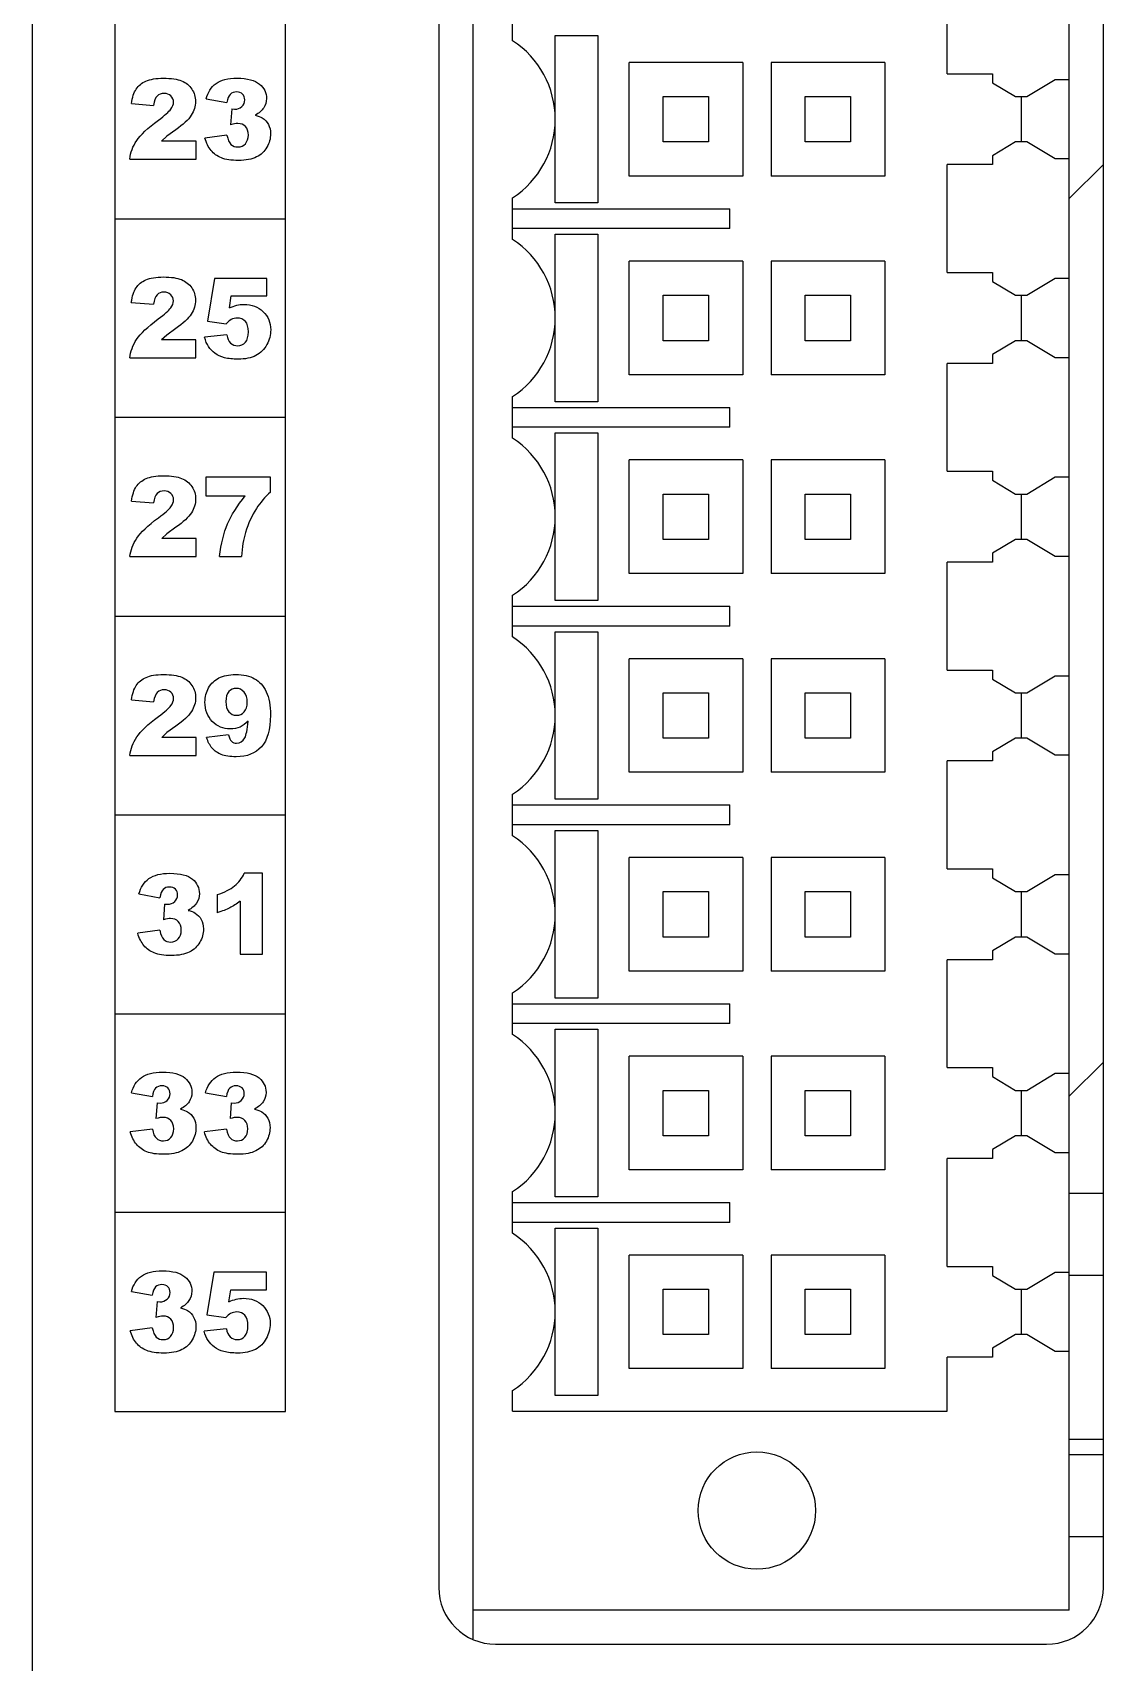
# Model space of a CAD drawing. Header units: inches. Extents: x 0 to 32, y 0 to 130.
# Drawn here: x -0.25 to 18.6, y 14.83 to 43.53 of the extents above; entities that cross this region are included whole.
import ezdxf

# ---------------------------------------------------------------- set-up
doc = ezdxf.new("R2010")
doc.units = ezdxf.units.IN
doc.header["$LTSCALE"] = 1.21
doc.header["$MEASUREMENT"] = 0
doc.layers.get('0').update_dxf_attribs({"linetype": 'CONTINUOUS'})
doc.layers.add('02___PRT_ALL_AXES', color=7, linetype='CONTINUOUS')
doc.layers.add('03___PRT_ALL_CURVES', color=7, linetype='CONTINUOUS')

msp = doc.modelspace()

# ---------------------------------------------------------------- linework, layer by layer
at = {"color": 7, "linetype": 'Continuous'}
for p, q in [((-0.25, 6), (-0.25, 124)), ((7.5, 86.255), (7.5, 15.245)), ((18, 15.752), (18, 85.752)), ((15.85, 42.802), (15.85, 44.702)), ((8.2, 43.385), (8.2, 44.119)), ((8.95, 43.477), (9.702, 43.477)), ((8.95, 42.006), (8.95, 43.477)), ((9.702, 43.477), (9.702, 40.527)), ((12.25, 43.002), (10.25, 43.002)), ((10.25, 41.002), (10.25, 43.002)), ((12.25, 43.002), (12.25, 41.002)), ((14.75, 43.002), (12.75, 43.002)), ((12.75, 43.002), (12.75, 41.002)), ((14.75, 43.002), (14.75, 41.002)), ((15.85, 42.802), (16.65, 42.802)), ((16.65, 42.802), (16.65, 42.644)), ((16.65, 42.644), (17.053, 42.402)), ((17.25, 42.402), (17.75, 42.703)), ((17.75, 42.703), (18, 42.703)), ((10.85, 42.402), (11.65, 42.402)), ((10.85, 41.602), (10.85, 42.402)), ((11.65, 42.402), (11.65, 41.602)), ((13.35, 42.402), (14.15, 42.402)), ((13.35, 41.602), (13.35, 42.402)), ((14.15, 42.402), (14.15, 41.602)), ((17.053, 42.402), (17.25, 42.402)), ((17.15, 42.402), (17.15, 41.602)), ((8.95, 40.527), (8.95, 41.998)), ((11.65, 41.602), (10.85, 41.602)), ((14.15, 41.602), (13.35, 41.602)), ((17.053, 41.602), (16.65, 41.36)), ((16.65, 41.36), (16.65, 41.202)), ((17.25, 41.602), (17.053, 41.602)), ((17.75, 41.302), (17.25, 41.602)), ((16.65, 41.202), (15.85, 41.202)), ((15.85, 39.302), (15.85, 41.202)), ((18, 41.302), (17.75, 41.302)), ((12.25, 41.002), (10.25, 41.002)), ((14.75, 41.002), (12.75, 41.002)), ((8.2, 39.885), (8.2, 40.619)), ((9.702, 40.527), (8.95, 40.527)), ((8.2, 40.427), (12.025, 40.427)), ((12.025, 40.077), (12.025, 40.427)), ((12.025, 40.077), (8.2, 40.077)), ((8.95, 39.977), (9.702, 39.977)), ((8.95, 38.506), (8.95, 39.977)), ((9.702, 39.977), (9.702, 37.027)), ((12.25, 39.502), (10.25, 39.502)), ((10.25, 37.502), (10.25, 39.502)), ((12.25, 39.502), (12.25, 37.502)), ((14.75, 39.502), (12.75, 39.502)), ((12.75, 39.502), (12.75, 37.502)), ((14.75, 39.502), (14.75, 37.502)), ((15.85, 39.302), (16.65, 39.302)), ((16.65, 39.302), (16.65, 39.144)), ((16.65, 39.144), (17.053, 38.902)), ((17.25, 38.902), (17.75, 39.203)), ((17.75, 39.203), (18, 39.203)), ((10.85, 38.902), (11.65, 38.902)), ((10.85, 38.102), (10.85, 38.902)), ((11.65, 38.902), (11.65, 38.102)), ((13.35, 38.902), (14.15, 38.902)), ((13.35, 38.102), (13.35, 38.902)), ((14.15, 38.902), (14.15, 38.102)), ((17.053, 38.902), (17.25, 38.902)), ((17.15, 38.902), (17.15, 38.102)), ((8.95, 37.027), (8.95, 38.498)), ((11.65, 38.102), (10.85, 38.102)), ((14.15, 38.102), (13.35, 38.102)), ((17.053, 38.102), (16.65, 37.86)), ((17.25, 38.102), (17.053, 38.102)), ((17.75, 37.802), (17.25, 38.102)), ((16.65, 37.702), (15.85, 37.702)), ((15.85, 35.802), (15.85, 37.702)), ((16.65, 37.86), (16.65, 37.702)), ((18, 37.802), (17.75, 37.802)), ((12.25, 37.502), (10.25, 37.502)), ((14.75, 37.502), (12.75, 37.502)), ((8.2, 36.385), (8.2, 37.119)), ((9.702, 37.027), (8.95, 37.027)), ((8.2, 36.927), (12.025, 36.927)), ((12.025, 36.577), (12.025, 36.927)), ((12.025, 36.577), (8.2, 36.577)), ((8.95, 36.477), (9.702, 36.477)), ((8.95, 35.006), (8.95, 36.477)), ((9.702, 36.477), (9.702, 33.527)), ((12.25, 36.002), (10.25, 36.002)), ((10.25, 34.002), (10.25, 36.002)), ((12.25, 36.002), (12.25, 34.002)), ((14.75, 36.002), (12.75, 36.002)), ((12.75, 36.002), (12.75, 34.002)), ((14.75, 36.002), (14.75, 34.002)), ((15.85, 35.802), (16.65, 35.802)), ((16.65, 35.802), (16.65, 35.644)), ((16.65, 35.644), (17.053, 35.402)), ((17.25, 35.402), (17.75, 35.703)), ((17.75, 35.703), (18, 35.703)), ((10.85, 35.402), (11.65, 35.402)), ((10.85, 34.602), (10.85, 35.402)), ((11.65, 35.402), (11.65, 34.602)), ((13.35, 35.402), (14.15, 35.402)), ((13.35, 34.602), (13.35, 35.402)), ((14.15, 35.402), (14.15, 34.602)), ((17.053, 35.402), (17.25, 35.402)), ((17.15, 35.402), (17.15, 34.602)), ((8.95, 33.527), (8.95, 34.998)), ((11.65, 34.602), (10.85, 34.602)), ((14.15, 34.602), (13.35, 34.602)), ((17.053, 34.602), (16.65, 34.36)), ((17.25, 34.602), (17.053, 34.602)), ((17.75, 34.302), (17.25, 34.602)), ((16.65, 34.202), (15.85, 34.202)), ((15.85, 32.302), (15.85, 34.202)), ((16.65, 34.36), (16.65, 34.202)), ((18, 34.302), (17.75, 34.302)), ((12.25, 34.002), (10.25, 34.002)), ((14.75, 34.002), (12.75, 34.002)), ((8.2, 32.885), (8.2, 33.619)), ((8.2, 33.427), (12.025, 33.427)), ((9.702, 33.527), (8.95, 33.527)), ((12.025, 33.077), (12.025, 33.427)), ((12.025, 33.077), (8.2, 33.077)), ((8.95, 32.977), (9.702, 32.977)), ((8.95, 31.506), (8.95, 32.977)), ((9.702, 32.977), (9.702, 30.027)), ((12.25, 32.502), (10.25, 32.502)), ((10.25, 30.502), (10.25, 32.502)), ((12.25, 32.502), (12.25, 30.502)), ((14.75, 32.502), (12.75, 32.502)), ((12.75, 32.502), (12.75, 30.502)), ((14.75, 32.502), (14.75, 30.502)), ((15.85, 32.302), (16.65, 32.302)), ((16.65, 32.302), (16.65, 32.144)), ((16.65, 32.144), (17.053, 31.902)), ((17.25, 31.902), (17.75, 32.203)), ((17.75, 32.203), (18, 32.203)), ((10.85, 31.902), (11.65, 31.902)), ((10.85, 31.102), (10.85, 31.902)), ((11.65, 31.902), (11.65, 31.102)), ((13.35, 31.902), (14.15, 31.902)), ((13.35, 31.102), (13.35, 31.902)), ((14.15, 31.902), (14.15, 31.102)), ((17.053, 31.902), (17.25, 31.902)), ((17.15, 31.902), (17.15, 31.102)), ((8.95, 30.027), (8.95, 31.498)), ((11.65, 31.102), (10.85, 31.102)), ((14.15, 31.102), (13.35, 31.102)), ((17.053, 31.102), (16.65, 30.86)), ((17.25, 31.102), (17.053, 31.102)), ((17.75, 30.802), (17.25, 31.102)), ((16.65, 30.86), (16.65, 30.702)), ((18, 30.802), (17.75, 30.802)), ((12.25, 30.502), (10.25, 30.502)), ((14.75, 30.502), (12.75, 30.502)), ((16.65, 30.702), (15.85, 30.702)), ((15.85, 28.802), (15.85, 30.702)), ((8.2, 29.385), (8.2, 30.119)), ((8.2, 29.927), (12.025, 29.927)), ((9.702, 30.027), (8.95, 30.027)), ((12.025, 29.577), (12.025, 29.927)), ((12.025, 29.577), (8.2, 29.577)), ((8.95, 29.477), (9.702, 29.477)), ((8.95, 28.006), (8.95, 29.477)), ((9.702, 29.477), (9.702, 26.527)), ((12.25, 29.002), (10.25, 29.002)), ((10.25, 27.002), (10.25, 29.002)), ((12.25, 29.002), (12.25, 27.002)), ((14.75, 29.002), (12.75, 29.002)), ((12.75, 29.002), (12.75, 27.002)), ((14.75, 29.002), (14.75, 27.002)), ((15.85, 28.802), (16.65, 28.802)), ((16.65, 28.802), (16.65, 28.644)), ((17.25, 28.402), (17.75, 28.703)), ((17.75, 28.703), (18, 28.703)), ((16.65, 28.644), (17.053, 28.402)), ((10.85, 28.402), (11.65, 28.402)), ((10.85, 27.602), (10.85, 28.402)), ((11.65, 28.402), (11.65, 27.602)), ((13.35, 28.402), (14.15, 28.402)), ((13.35, 27.602), (13.35, 28.402)), ((14.15, 28.402), (14.15, 27.602)), ((17.053, 28.402), (17.25, 28.402)), ((17.15, 28.402), (17.15, 27.602)), ((8.95, 26.527), (8.95, 27.998)), ((11.65, 27.602), (10.85, 27.602)), ((14.15, 27.602), (13.35, 27.602)), ((17.053, 27.602), (16.65, 27.36)), ((17.25, 27.602), (17.053, 27.602)), ((17.75, 27.302), (17.25, 27.602)), ((16.65, 27.36), (16.65, 27.202)), ((18, 27.302), (17.75, 27.302)), ((12.25, 27.002), (10.25, 27.002)), ((14.75, 27.002), (12.75, 27.002)), ((16.65, 27.202), (15.85, 27.202)), ((15.85, 25.302), (15.85, 27.202)), ((8.2, 25.885), (8.2, 26.619)), ((8.2, 26.427), (12.025, 26.427)), ((9.702, 26.527), (8.95, 26.527)), ((12.025, 26.077), (12.025, 26.427)), ((12.025, 26.077), (8.2, 26.077)), ((8.95, 25.977), (9.702, 25.977)), ((8.95, 24.506), (8.95, 25.977)), ((9.702, 25.977), (9.702, 23.027)), ((12.25, 25.502), (10.25, 25.502)), ((10.25, 23.502), (10.25, 25.502)), ((12.25, 25.502), (12.25, 23.502)), ((14.75, 25.502), (12.75, 25.502)), ((12.75, 25.502), (12.75, 23.502)), ((14.75, 25.502), (14.75, 23.502)), ((15.85, 25.302), (16.65, 25.302)), ((16.65, 25.302), (16.65, 25.144)), ((16.65, 25.144), (17.053, 24.902)), ((17.25, 24.902), (17.75, 25.203)), ((17.75, 25.203), (18, 25.203)), ((10.85, 24.902), (11.65, 24.902)), ((10.85, 24.102), (10.85, 24.902)), ((11.65, 24.902), (11.65, 24.102)), ((13.35, 24.902), (14.15, 24.902)), ((13.35, 24.102), (13.35, 24.902)), ((14.15, 24.902), (14.15, 24.102)), ((17.053, 24.902), (17.25, 24.902)), ((17.15, 24.902), (17.15, 24.102)), ((8.95, 23.027), (8.95, 24.498)), ((11.65, 24.102), (10.85, 24.102)), ((14.15, 24.102), (13.35, 24.102)), ((17.053, 24.102), (16.65, 23.86)), ((16.65, 23.86), (16.65, 23.702)), ((17.25, 24.102), (17.053, 24.102)), ((17.75, 23.802), (17.25, 24.102)), ((16.65, 23.702), (15.85, 23.702)), ((15.85, 21.802), (15.85, 23.702)), ((18, 23.802), (17.75, 23.802)), ((12.25, 23.502), (10.25, 23.502)), ((14.75, 23.502), (12.75, 23.502)), ((8.2, 22.385), (8.2, 23.119)), ((9.702, 23.027), (8.95, 23.027)), ((8.2, 22.927), (12.025, 22.927)), ((12.025, 22.577), (12.025, 22.927)), ((12.025, 22.577), (8.2, 22.577)), ((8.95, 22.477), (9.702, 22.477)), ((8.95, 21.006), (8.95, 22.477)), ((9.702, 22.477), (9.702, 19.527)), ((12.25, 22.002), (10.25, 22.002)), ((10.25, 20.002), (10.25, 22.002)), ((12.25, 22.002), (12.25, 20.002)), ((14.75, 22.002), (12.75, 22.002)), ((12.75, 22.002), (12.75, 20.002)), ((14.75, 22.002), (14.75, 20.002)), ((15.85, 21.802), (16.65, 21.802)), ((16.65, 21.802), (16.65, 21.644)), ((16.65, 21.644), (17.053, 21.402)), ((17.25, 21.402), (17.75, 21.703)), ((17.75, 21.703), (18, 21.703)), ((10.85, 21.402), (11.65, 21.402)), ((10.85, 20.602), (10.85, 21.402)), ((11.65, 21.402), (11.65, 20.602)), ((13.35, 21.402), (14.15, 21.402)), ((13.35, 20.602), (13.35, 21.402)), ((14.15, 21.402), (14.15, 20.602)), ((17.053, 21.402), (17.25, 21.402)), ((17.15, 21.402), (17.15, 20.602)), ((8.95, 19.527), (8.95, 20.998)), ((11.65, 20.602), (10.85, 20.602)), ((14.15, 20.602), (13.35, 20.602)), ((17.053, 20.602), (16.65, 20.36)), ((17.25, 20.602), (17.053, 20.602)), ((17.75, 20.302), (17.25, 20.602)), ((16.65, 20.202), (15.85, 20.202)), ((15.85, 19.252), (15.85, 20.202)), ((16.65, 20.36), (16.65, 20.202)), ((18, 20.302), (17.75, 20.302)), ((12.25, 20.002), (10.25, 20.002)), ((14.75, 20.002), (12.75, 20.002)), ((8.2, 19.252), (8.2, 19.619)), ((9.702, 19.527), (8.95, 19.527)), ((8.2, 19.252), (15.85, 19.252)), ((18, 15.752), (7.5, 15.752))]:
    msp.add_line(p, q, dxfattribs=at)
at = {"color": 2, "linetype": 'Continuous'}
for p, q in [((18, 40.605), (18.6, 41.205)), ((18, 24.8), (18.6, 25.4))]:
    msp.add_line(p, q, dxfattribs=at)
at = {"color": 7, "linetype": 'Continuous'}
msp.add_circle((12.5, 17.502), 1.033, dxfattribs=at)
for centre in [(7.3, 42.002), (7.3, 38.502), (7.3, 35.002), (7.3, 31.502), (7.3, 28.002), (7.3, 24.502), (7.3, 21.002)]:
    msp.add_arc(centre, 1.65, 303.0557, 56.9443, dxfattribs=at)
at = {"layer": '02___PRT_ALL_AXES', "color": 7, "linetype": 'Continuous'}
for p, q in [((6.9, 85.35), (6.9, 16.15)), ((18.6, 16.15), (18.6, 85.35)), ((18, 23.089), (18.6, 23.089)), ((18, 21.646), (18.6, 21.646)), ((18, 18.759), (18.6, 18.759)), ((18, 18.489), (18.6, 18.489)), ((18, 17.046), (18.6, 17.046)), ((7.9, 15.15), (17.6, 15.15))]:
    msp.add_line(p, q, dxfattribs=at)
for centre, start, end in [((7.9, 16.15), 180, 270), ((17.6, 16.15), 270, 0)]:
    msp.add_arc(centre, 1, start, end, dxfattribs=at)
at = {"layer": '03___PRT_ALL_CURVES', "color": 4, "linetype": 'Continuous'}
for p, q in [((1.2, 82.25), (1.2, 19.25)), ((4.2, 19.25), (4.2, 82.25)), ((1.49, 42.277), (1.879, 42.245)), ((2.804, 42.361), (3.171, 42.295)), ((3.255, 42.182), (3.235, 41.905)), ((3.255, 42.182), (3.306, 42.178)), ((2.113, 41.702), (2.021, 41.617)), ((2.628, 41.617), (2.021, 41.617)), ((2.271, 41.816), (2.113, 41.702)), ((2.628, 41.3), (2.628, 41.617)), ((3.171, 41.721), (2.783, 41.67)), ((1.461, 41.3), (2.628, 41.3)), ((1.2, 40.25), (4.2, 40.25)), ((2.95, 39.2), (2.827, 38.447)), ((3.874, 39.2), (2.95, 39.2)), ((3.874, 38.89), (3.874, 39.2)), ((1.488, 38.777), (1.878, 38.745)), ((3.215, 38.68), (3.248, 38.89)), ((3.248, 38.89), (3.874, 38.89)), ((2.112, 38.202), (2.019, 38.117)), ((2.269, 38.316), (2.112, 38.202)), ((3.17, 38.206), (2.776, 38.163)), ((2.827, 38.447), (3.158, 38.4)), ((2.626, 38.117), (2.019, 38.117)), ((2.626, 37.8), (2.626, 38.117)), ((1.459, 37.8), (2.626, 37.8)), ((4.2, 36.75), (1.2, 36.75)), ((3.938, 35.7), (2.802, 35.7)), ((2.802, 35.7), (2.802, 35.371)), ((3.938, 35.437), (3.938, 35.7)), ((2.802, 35.371), (3.494, 35.371)), ((1.491, 35.277), (1.881, 35.245)), ((2.272, 34.816), (2.115, 34.702)), ((2.115, 34.702), (2.022, 34.617)), ((2.629, 34.617), (2.022, 34.617)), ((2.629, 34.3), (2.629, 34.617)), ((1.462, 34.3), (2.629, 34.3)), ((3.038, 34.3), (3.426, 34.3)), ((1.2, 33.25), (4.2, 33.25)), ((1.491, 31.777), (1.881, 31.745)), ((2.272, 31.316), (2.115, 31.202)), ((2.115, 31.202), (2.022, 31.117)), ((2.63, 31.117), (2.022, 31.117)), ((2.63, 30.8), (2.63, 31.117)), ((3.2, 31.163), (2.813, 31.114)), ((1.463, 30.8), (2.63, 30.8)), ((4.2, 29.75), (1.2, 29.75)), ((3.799, 28.724), (3.477, 28.724)), ((3.799, 27.3), (3.799, 28.724)), ((1.622, 28.361), (1.99, 28.295)), ((2.074, 28.182), (2.054, 27.905)), ((2.074, 28.182), (2.125, 28.178)), ((2.997, 28.349), (2.997, 28.03)), ((3.405, 28.233), (3.405, 27.3)), ((1.99, 27.721), (1.601, 27.67)), ((3.405, 27.3), (3.799, 27.3)), ((1.2, 26.25), (4.2, 26.25)), ((1.491, 24.861), (1.858, 24.795)), ((1.942, 24.682), (1.922, 24.405)), ((1.942, 24.682), (1.993, 24.678)), ((2.795, 24.861), (3.163, 24.795)), ((3.247, 24.682), (3.227, 24.405)), ((3.247, 24.682), (3.297, 24.678)), ((1.858, 24.221), (1.47, 24.17)), ((3.163, 24.221), (2.774, 24.17)), ((4.2, 22.75), (1.2, 22.75)), ((2.942, 21.7), (2.818, 20.947)), ((3.865, 21.7), (2.942, 21.7)), ((3.865, 21.39), (3.865, 21.7)), ((1.489, 21.361), (1.857, 21.295)), ((3.206, 21.18), (3.24, 21.39)), ((3.24, 21.39), (3.865, 21.39)), ((1.941, 21.182), (1.921, 20.905)), ((1.941, 21.182), (1.991, 21.178)), ((1.857, 20.721), (1.468, 20.67)), ((3.161, 20.706), (2.768, 20.663)), ((2.818, 20.947), (3.15, 20.9)), ((1.2, 19.25), (4.2, 19.25))]:
    msp.add_line(p, q, dxfattribs=at)
for points in [[(1.49, 42.277), (1.505, 42.386), (1.533, 42.472), (1.573, 42.533)], [(1.573, 42.533), (1.614, 42.594), (1.671, 42.642), (1.745, 42.674)], [(1.745, 42.674), (1.82, 42.707), (1.922, 42.724), (2.054, 42.724)], [(2.054, 42.724), (2.191, 42.724), (2.297, 42.708), (2.373, 42.677)], [(2.373, 42.677), (2.449, 42.646), (2.509, 42.598), (2.552, 42.533)], [(2.552, 42.533), (2.596, 42.468), (2.618, 42.396), (2.618, 42.316)], [(2.804, 42.361), (2.834, 42.477), (2.892, 42.567), (2.98, 42.63)], [(2.98, 42.63), (3.066, 42.692), (3.189, 42.724), (3.349, 42.724)], [(3.341, 42.482), (3.295, 42.482), (3.258, 42.468), (3.23, 42.44)], [(3.446, 42.444), (3.421, 42.469), (3.385, 42.482), (3.341, 42.482)], [(3.349, 42.724), (3.531, 42.724), (3.663, 42.689), (3.745, 42.621)], [(3.745, 42.621), (3.826, 42.553), (3.867, 42.468), (3.867, 42.365)], [(1.942, 42.41), (1.911, 42.379), (1.89, 42.324), (1.879, 42.245)], [(2.064, 42.457), (2.015, 42.457), (1.974, 42.441), (1.942, 42.41)], [(2.183, 42.412), (2.151, 42.442), (2.112, 42.457), (2.064, 42.457)], [(2.231, 42.303), (2.231, 42.345), (2.214, 42.381), (2.183, 42.412)], [(2.183, 42.178), (2.214, 42.222), (2.231, 42.263), (2.231, 42.303)], [(2.618, 42.316), (2.618, 42.23), (2.593, 42.149), (2.543, 42.071)], [(3.23, 42.44), (3.201, 42.413), (3.181, 42.364), (3.171, 42.295)], [(3.306, 42.178), (3.357, 42.178), (3.399, 42.194), (3.433, 42.226)], [(3.433, 42.226), (3.467, 42.259), (3.485, 42.297), (3.485, 42.342)], [(3.485, 42.342), (3.485, 42.384), (3.471, 42.418), (3.446, 42.444)], [(3.818, 42.201), (3.784, 42.151), (3.735, 42.108), (3.668, 42.072)], [(3.867, 42.365), (3.867, 42.304), (3.85, 42.249), (3.818, 42.201)], [(1.582, 41.625), (1.65, 41.726), (1.777, 41.846), (1.964, 41.985)], [(1.964, 41.985), (2.078, 42.069), (2.15, 42.134), (2.183, 42.178)], [(2.543, 42.071), (2.493, 41.993), (2.403, 41.908), (2.271, 41.816)], [(3.361, 41.927), (3.331, 41.927), (3.289, 41.92), (3.235, 41.905)], [(3.497, 41.874), (3.464, 41.909), (3.419, 41.927), (3.361, 41.927)], [(3.668, 42.072), (3.721, 42.058), (3.763, 42.042), (3.792, 42.025)], [(3.792, 42.025), (3.838, 41.996), (3.874, 41.958), (3.9, 41.911)], [(3.9, 41.911), (3.926, 41.864), (3.939, 41.809), (3.939, 41.744)], [(1.461, 41.3), (1.474, 41.415), (1.514, 41.523), (1.582, 41.625)], [(2.891, 41.452), (2.844, 41.509), (2.807, 41.582), (2.783, 41.67)], [(3.171, 41.721), (3.187, 41.643), (3.209, 41.588), (3.242, 41.558)], [(3.495, 41.57), (3.529, 41.608), (3.548, 41.659), (3.548, 41.723)], [(3.548, 41.723), (3.548, 41.788), (3.53, 41.838), (3.497, 41.874)], [(3.939, 41.744), (3.939, 41.662), (3.917, 41.584), (3.875, 41.509)], [(3.073, 41.321), (2.999, 41.351), (2.939, 41.395), (2.891, 41.452)], [(3.242, 41.558), (3.274, 41.527), (3.315, 41.513), (3.365, 41.513)], [(3.365, 41.513), (3.417, 41.513), (3.461, 41.532), (3.495, 41.57)], [(3.691, 41.337), (3.611, 41.297), (3.505, 41.276), (3.375, 41.276)], [(3.875, 41.509), (3.832, 41.435), (3.771, 41.376), (3.691, 41.337)], [(3.375, 41.276), (3.247, 41.276), (3.146, 41.291), (3.073, 41.321)], [(1.488, 38.777), (1.503, 38.886), (1.531, 38.972), (1.572, 39.033)], [(1.572, 39.033), (1.612, 39.094), (1.67, 39.142), (1.744, 39.174)], [(1.744, 39.174), (1.819, 39.207), (1.921, 39.224), (2.053, 39.224)], [(2.053, 39.224), (2.189, 39.224), (2.295, 39.208), (2.371, 39.177)], [(2.371, 39.177), (2.448, 39.146), (2.507, 39.098), (2.551, 39.033)], [(2.551, 39.033), (2.595, 38.968), (2.617, 38.896), (2.617, 38.816)], [(1.941, 38.91), (1.909, 38.879), (1.888, 38.824), (1.878, 38.745)], [(2.063, 38.957), (2.013, 38.957), (1.972, 38.941), (1.941, 38.91)], [(2.181, 38.912), (2.15, 38.942), (2.111, 38.957), (2.063, 38.957)], [(2.229, 38.803), (2.229, 38.845), (2.213, 38.881), (2.181, 38.912)], [(2.181, 38.678), (2.213, 38.722), (2.229, 38.763), (2.229, 38.803)], [(2.617, 38.816), (2.617, 38.73), (2.591, 38.649), (2.542, 38.571)], [(1.581, 38.125), (1.649, 38.226), (1.776, 38.346), (1.963, 38.485)], [(1.963, 38.485), (2.076, 38.569), (2.149, 38.634), (2.181, 38.678)], [(2.542, 38.571), (2.492, 38.493), (2.401, 38.408), (2.269, 38.316)], [(3.244, 38.473), (3.218, 38.459), (3.189, 38.434), (3.158, 38.4)], [(3.215, 38.68), (3.258, 38.7), (3.301, 38.715), (3.343, 38.725)], [(3.353, 38.5), (3.315, 38.5), (3.279, 38.49), (3.244, 38.473)], [(3.343, 38.725), (3.385, 38.735), (3.427, 38.741), (3.469, 38.741)], [(3.495, 38.441), (3.459, 38.48), (3.412, 38.5), (3.353, 38.5)], [(3.469, 38.741), (3.608, 38.741), (3.722, 38.698), (3.809, 38.613)], [(3.809, 38.613), (3.897, 38.529), (3.941, 38.422), (3.941, 38.294)], [(3.17, 38.206), (3.179, 38.143), (3.201, 38.094), (3.236, 38.061)], [(3.549, 38.258), (3.549, 38.341), (3.531, 38.403), (3.495, 38.441)], [(3.495, 38.074), (3.531, 38.115), (3.549, 38.176), (3.549, 38.258)], [(3.941, 38.294), (3.941, 38.203), (3.918, 38.116), (3.873, 38.033)], [(1.459, 37.8), (1.473, 37.915), (1.513, 38.023), (1.581, 38.125)], [(2.848, 37.999), (2.819, 38.043), (2.795, 38.097), (2.776, 38.163)], [(2.96, 37.88), (2.914, 37.915), (2.877, 37.955), (2.848, 37.999)], [(3.236, 38.061), (3.271, 38.029), (3.313, 38.013), (3.362, 38.013)], [(3.362, 38.013), (3.415, 38.013), (3.46, 38.033), (3.495, 38.074)], [(3.873, 38.033), (3.828, 37.949), (3.764, 37.886), (3.682, 37.842)], [(3.128, 37.802), (3.062, 37.819), (3.006, 37.846), (2.96, 37.88)], [(3.366, 37.776), (3.273, 37.776), (3.194, 37.786), (3.128, 37.802)], [(3.682, 37.842), (3.6, 37.798), (3.494, 37.776), (3.366, 37.776)], [(1.575, 35.533), (1.615, 35.594), (1.672, 35.642), (1.747, 35.674)], [(1.747, 35.674), (1.821, 35.707), (1.924, 35.724), (2.055, 35.724)], [(2.055, 35.724), (2.192, 35.724), (2.298, 35.708), (2.374, 35.677)], [(2.374, 35.677), (2.451, 35.646), (2.51, 35.598), (2.554, 35.533)], [(1.491, 35.277), (1.506, 35.386), (1.534, 35.472), (1.575, 35.533)], [(1.944, 35.41), (1.912, 35.379), (1.891, 35.324), (1.881, 35.245)], [(2.066, 35.457), (2.016, 35.457), (1.975, 35.441), (1.944, 35.41)], [(2.184, 35.412), (2.153, 35.442), (2.114, 35.457), (2.066, 35.457)], [(2.232, 35.303), (2.232, 35.345), (2.216, 35.381), (2.184, 35.412)], [(2.184, 35.178), (2.216, 35.222), (2.232, 35.263), (2.232, 35.303)], [(2.62, 35.316), (2.62, 35.23), (2.594, 35.149), (2.545, 35.071)], [(2.554, 35.533), (2.598, 35.468), (2.62, 35.396), (2.62, 35.316)], [(3.182, 34.875), (3.247, 35.03), (3.351, 35.195), (3.494, 35.371)], [(3.938, 35.437), (3.838, 35.348), (3.756, 35.251), (3.69, 35.148)], [(1.966, 34.985), (2.079, 35.069), (2.152, 35.134), (2.184, 35.178)], [(2.545, 35.071), (2.495, 34.993), (2.404, 34.908), (2.272, 34.816)], [(3.69, 35.148), (3.61, 35.022), (3.546, 34.882), (3.499, 34.727)], [(1.584, 34.625), (1.651, 34.726), (1.778, 34.846), (1.966, 34.985)], [(3.038, 34.3), (3.069, 34.528), (3.116, 34.72), (3.182, 34.875)], [(3.499, 34.727), (3.463, 34.607), (3.438, 34.464), (3.426, 34.3)], [(1.462, 34.3), (1.476, 34.415), (1.516, 34.523), (1.584, 34.625)], [(1.575, 32.033), (1.616, 32.094), (1.673, 32.142), (1.747, 32.174)], [(1.747, 32.174), (1.822, 32.207), (1.924, 32.224), (2.056, 32.224)], [(2.056, 32.224), (2.192, 32.224), (2.298, 32.208), (2.375, 32.177)], [(2.375, 32.177), (2.451, 32.146), (2.51, 32.098), (2.554, 32.033)], [(2.849, 31.992), (2.893, 32.068), (2.954, 32.126), (3.031, 32.165)], [(3.031, 32.165), (3.107, 32.204), (3.205, 32.224), (3.321, 32.224)], [(3.321, 32.224), (3.461, 32.224), (3.573, 32.199), (3.658, 32.151)], [(3.658, 32.151), (3.742, 32.104), (3.81, 32.027), (3.861, 31.922)], [(1.491, 31.777), (1.507, 31.886), (1.534, 31.972), (1.575, 32.033)], [(1.944, 31.91), (1.913, 31.879), (1.892, 31.824), (1.881, 31.745)], [(2.066, 31.957), (2.017, 31.957), (1.976, 31.941), (1.944, 31.91)], [(2.185, 31.912), (2.153, 31.942), (2.114, 31.957), (2.066, 31.957)], [(2.233, 31.803), (2.233, 31.845), (2.216, 31.881), (2.185, 31.912)], [(2.554, 32.033), (2.598, 31.968), (2.62, 31.896), (2.62, 31.816)], [(2.784, 31.738), (2.784, 31.83), (2.806, 31.915), (2.849, 31.992)], [(3.204, 31.923), (3.169, 31.884), (3.153, 31.826), (3.153, 31.748)], [(3.333, 31.981), (3.281, 31.981), (3.238, 31.961), (3.204, 31.923)], [(3.472, 31.916), (3.434, 31.959), (3.387, 31.981), (3.333, 31.981)], [(3.529, 31.739), (3.529, 31.814), (3.51, 31.873), (3.472, 31.916)], [(3.861, 31.922), (3.911, 31.817), (3.937, 31.68), (3.937, 31.508)], [(1.966, 31.485), (2.08, 31.569), (2.152, 31.634), (2.184, 31.678)], [(2.184, 31.678), (2.216, 31.722), (2.233, 31.763), (2.233, 31.803)], [(2.545, 31.571), (2.495, 31.493), (2.404, 31.408), (2.272, 31.316)], [(2.62, 31.816), (2.62, 31.73), (2.594, 31.649), (2.545, 31.571)], [(2.912, 31.399), (2.827, 31.489), (2.784, 31.601), (2.784, 31.738)], [(3.153, 31.748), (3.153, 31.67), (3.17, 31.61), (3.205, 31.569)], [(3.205, 31.569), (3.241, 31.527), (3.285, 31.507), (3.338, 31.507)], [(3.475, 31.567), (3.511, 31.607), (3.529, 31.664), (3.529, 31.739)], [(1.584, 31.125), (1.652, 31.226), (1.779, 31.346), (1.966, 31.485)], [(3.23, 31.266), (3.104, 31.266), (2.998, 31.31), (2.912, 31.399)], [(3.401, 31.299), (3.351, 31.277), (3.294, 31.266), (3.23, 31.266)], [(3.338, 31.507), (3.393, 31.507), (3.439, 31.527), (3.475, 31.567)], [(3.544, 31.405), (3.497, 31.357), (3.449, 31.321), (3.401, 31.299)], [(3.486, 31.11), (3.511, 31.155), (3.53, 31.254), (3.544, 31.405)], [(3.937, 31.508), (3.937, 31.255), (3.884, 31.069), (3.777, 30.952)], [(1.463, 30.8), (1.476, 30.915), (1.516, 31.023), (1.584, 31.125)], [(2.911, 30.928), (2.869, 30.978), (2.836, 31.04), (2.813, 31.114)], [(3.2, 31.163), (3.209, 31.108), (3.227, 31.07), (3.251, 31.048)], [(3.251, 31.048), (3.275, 31.025), (3.305, 31.015), (3.34, 31.015)], [(3.34, 31.015), (3.402, 31.015), (3.451, 31.046), (3.486, 31.11)], [(3.072, 30.815), (3.007, 30.84), (2.954, 30.878), (2.911, 30.928)], [(3.336, 30.776), (3.224, 30.776), (3.136, 30.789), (3.072, 30.815)], [(3.777, 30.952), (3.671, 30.834), (3.524, 30.776), (3.336, 30.776)], [(1.798, 28.63), (1.885, 28.692), (2.008, 28.724), (2.168, 28.724)], [(2.168, 28.724), (2.35, 28.724), (2.482, 28.689), (2.563, 28.621)], [(3.305, 28.502), (3.378, 28.562), (3.435, 28.636), (3.477, 28.724)], [(1.622, 28.361), (1.653, 28.477), (1.711, 28.567), (1.798, 28.63)], [(2.048, 28.44), (2.02, 28.413), (2, 28.364), (1.99, 28.295)], [(2.16, 28.482), (2.114, 28.482), (2.077, 28.468), (2.048, 28.44)], [(2.265, 28.444), (2.239, 28.469), (2.204, 28.482), (2.16, 28.482)], [(2.303, 28.342), (2.303, 28.384), (2.29, 28.418), (2.265, 28.444)], [(2.563, 28.621), (2.645, 28.553), (2.686, 28.468), (2.686, 28.365)], [(2.997, 28.349), (3.128, 28.391), (3.231, 28.442), (3.305, 28.502)], [(2.125, 28.178), (2.175, 28.178), (2.217, 28.194), (2.252, 28.226)], [(2.252, 28.226), (2.286, 28.259), (2.303, 28.297), (2.303, 28.342)], [(2.636, 28.201), (2.603, 28.151), (2.553, 28.108), (2.487, 28.072)], [(2.686, 28.365), (2.686, 28.304), (2.669, 28.249), (2.636, 28.201)], [(3.405, 28.233), (3.341, 28.184), (3.279, 28.145), (3.22, 28.115)], [(2.18, 27.927), (2.149, 27.927), (2.107, 27.92), (2.054, 27.905)], [(2.315, 27.874), (2.282, 27.909), (2.237, 27.927), (2.18, 27.927)], [(2.366, 27.723), (2.366, 27.788), (2.349, 27.838), (2.315, 27.874)], [(2.487, 28.072), (2.54, 28.058), (2.582, 28.042), (2.611, 28.025)], [(2.611, 28.025), (2.657, 27.996), (2.693, 27.958), (2.719, 27.911)], [(2.719, 27.911), (2.744, 27.864), (2.758, 27.809), (2.758, 27.744)], [(3.22, 28.115), (3.161, 28.085), (3.086, 28.056), (2.997, 28.03)], [(1.71, 27.452), (1.662, 27.509), (1.626, 27.582), (1.601, 27.67)], [(1.99, 27.721), (2.005, 27.643), (2.028, 27.588), (2.061, 27.558)], [(2.061, 27.558), (2.093, 27.527), (2.134, 27.513), (2.184, 27.513)], [(2.184, 27.513), (2.235, 27.513), (2.279, 27.532), (2.314, 27.57)], [(2.314, 27.57), (2.348, 27.608), (2.366, 27.659), (2.366, 27.723)], [(2.758, 27.744), (2.758, 27.662), (2.736, 27.584), (2.693, 27.509)], [(1.892, 27.321), (1.818, 27.351), (1.758, 27.395), (1.71, 27.452)], [(2.193, 27.276), (2.065, 27.276), (1.965, 27.291), (1.892, 27.321)], [(2.509, 27.337), (2.429, 27.297), (2.323, 27.276), (2.193, 27.276)], [(2.693, 27.509), (2.651, 27.435), (2.59, 27.376), (2.509, 27.337)], [(1.491, 24.861), (1.521, 24.977), (1.579, 25.067), (1.666, 25.13)], [(1.666, 25.13), (1.753, 25.192), (1.876, 25.224), (2.036, 25.224)], [(2.028, 24.982), (1.982, 24.982), (1.945, 24.968), (1.916, 24.94)], [(2.133, 24.944), (2.107, 24.969), (2.072, 24.982), (2.028, 24.982)], [(2.036, 25.224), (2.218, 25.224), (2.35, 25.189), (2.432, 25.121)], [(2.432, 25.121), (2.513, 25.053), (2.554, 24.968), (2.554, 24.865)], [(2.795, 24.861), (2.826, 24.977), (2.884, 25.067), (2.971, 25.13)], [(2.971, 25.13), (3.058, 25.192), (3.181, 25.224), (3.34, 25.224)], [(3.333, 24.982), (3.287, 24.982), (3.25, 24.968), (3.221, 24.94)], [(3.437, 24.944), (3.412, 24.969), (3.377, 24.982), (3.333, 24.982)], [(3.34, 25.224), (3.523, 25.224), (3.655, 25.189), (3.736, 25.121)], [(3.736, 25.121), (3.818, 25.053), (3.859, 24.968), (3.859, 24.865)], [(1.916, 24.94), (1.888, 24.913), (1.868, 24.864), (1.858, 24.795)], [(1.993, 24.678), (2.043, 24.678), (2.085, 24.694), (2.12, 24.726)], [(2.12, 24.726), (2.154, 24.759), (2.171, 24.797), (2.171, 24.842)], [(2.171, 24.842), (2.171, 24.884), (2.158, 24.918), (2.133, 24.944)], [(2.505, 24.701), (2.471, 24.651), (2.422, 24.608), (2.355, 24.572)], [(2.554, 24.865), (2.554, 24.804), (2.537, 24.749), (2.505, 24.701)], [(3.221, 24.94), (3.192, 24.913), (3.172, 24.864), (3.163, 24.795)], [(3.297, 24.678), (3.348, 24.678), (3.39, 24.694), (3.424, 24.726)], [(3.424, 24.726), (3.459, 24.759), (3.476, 24.797), (3.476, 24.842)], [(3.476, 24.842), (3.476, 24.884), (3.463, 24.918), (3.437, 24.944)], [(3.809, 24.701), (3.776, 24.651), (3.726, 24.608), (3.659, 24.572)], [(3.859, 24.865), (3.859, 24.804), (3.842, 24.749), (3.809, 24.701)], [(2.048, 24.427), (2.018, 24.427), (1.976, 24.42), (1.922, 24.405)], [(2.184, 24.374), (2.15, 24.409), (2.106, 24.427), (2.048, 24.427)], [(2.355, 24.572), (2.408, 24.558), (2.45, 24.542), (2.479, 24.525)], [(2.479, 24.525), (2.525, 24.496), (2.561, 24.458), (2.587, 24.411)], [(2.587, 24.411), (2.613, 24.364), (2.626, 24.309), (2.626, 24.244)], [(3.353, 24.427), (3.322, 24.427), (3.28, 24.42), (3.227, 24.405)], [(3.488, 24.374), (3.455, 24.409), (3.41, 24.427), (3.353, 24.427)], [(3.659, 24.572), (3.713, 24.558), (3.755, 24.542), (3.783, 24.525)], [(3.783, 24.525), (3.829, 24.496), (3.866, 24.458), (3.891, 24.411)], [(3.891, 24.411), (3.917, 24.364), (3.93, 24.309), (3.93, 24.244)], [(1.578, 23.952), (1.531, 24.009), (1.494, 24.082), (1.47, 24.17)], [(1.858, 24.221), (1.873, 24.143), (1.896, 24.088), (1.929, 24.058)], [(2.182, 24.07), (2.216, 24.108), (2.234, 24.159), (2.234, 24.223)], [(2.234, 24.223), (2.234, 24.288), (2.217, 24.338), (2.184, 24.374)], [(2.626, 24.244), (2.626, 24.162), (2.604, 24.084), (2.562, 24.009)], [(2.883, 23.952), (2.835, 24.009), (2.799, 24.082), (2.774, 24.17)], [(3.163, 24.221), (3.178, 24.143), (3.201, 24.088), (3.233, 24.058)], [(3.486, 24.07), (3.521, 24.108), (3.539, 24.159), (3.539, 24.223)], [(3.539, 24.223), (3.539, 24.288), (3.522, 24.338), (3.488, 24.374)], [(3.93, 24.244), (3.93, 24.162), (3.909, 24.084), (3.866, 24.009)], [(1.76, 23.821), (1.686, 23.851), (1.626, 23.895), (1.578, 23.952)], [(2.062, 23.776), (1.934, 23.776), (1.833, 23.791), (1.76, 23.821)], [(1.929, 24.058), (1.961, 24.027), (2.002, 24.013), (2.052, 24.013)], [(2.052, 24.013), (2.104, 24.013), (2.148, 24.032), (2.182, 24.07)], [(2.378, 23.837), (2.297, 23.797), (2.191, 23.776), (2.062, 23.776)], [(2.562, 24.009), (2.519, 23.935), (2.458, 23.876), (2.378, 23.837)], [(3.064, 23.821), (2.991, 23.851), (2.931, 23.895), (2.883, 23.952)], [(3.366, 23.776), (3.238, 23.776), (3.138, 23.791), (3.064, 23.821)], [(3.233, 24.058), (3.266, 24.027), (3.307, 24.013), (3.357, 24.013)], [(3.357, 24.013), (3.408, 24.013), (3.452, 24.032), (3.486, 24.07)], [(3.682, 23.837), (3.602, 23.797), (3.496, 23.776), (3.366, 23.776)], [(3.866, 24.009), (3.824, 23.935), (3.762, 23.876), (3.682, 23.837)], [(1.489, 21.361), (1.52, 21.477), (1.578, 21.567), (1.665, 21.63)], [(1.665, 21.63), (1.752, 21.692), (1.875, 21.724), (2.034, 21.724)], [(2.034, 21.724), (2.217, 21.724), (2.349, 21.689), (2.43, 21.621)], [(2.43, 21.621), (2.512, 21.553), (2.553, 21.468), (2.553, 21.365)], [(1.915, 21.44), (1.886, 21.413), (1.866, 21.364), (1.857, 21.295)], [(2.027, 21.482), (1.981, 21.482), (1.944, 21.468), (1.915, 21.44)], [(2.131, 21.444), (2.106, 21.469), (2.071, 21.482), (2.027, 21.482)], [(2.118, 21.226), (2.153, 21.259), (2.17, 21.297), (2.17, 21.342)], [(2.17, 21.342), (2.17, 21.384), (2.157, 21.418), (2.131, 21.444)], [(2.553, 21.365), (2.553, 21.304), (2.536, 21.249), (2.503, 21.201)], [(3.334, 21.225), (3.376, 21.235), (3.418, 21.241), (3.46, 21.241)], [(3.46, 21.241), (3.6, 21.241), (3.713, 21.198), (3.801, 21.113)], [(1.991, 21.178), (2.042, 21.178), (2.084, 21.194), (2.118, 21.226)], [(2.503, 21.201), (2.47, 21.151), (2.42, 21.108), (2.353, 21.072)], [(2.353, 21.072), (2.407, 21.058), (2.449, 21.042), (2.477, 21.025)], [(2.477, 21.025), (2.523, 20.996), (2.56, 20.958), (2.585, 20.911)], [(3.236, 20.973), (3.209, 20.959), (3.18, 20.934), (3.15, 20.9)], [(3.206, 21.18), (3.249, 21.2), (3.292, 21.215), (3.334, 21.225)], [(3.345, 21), (3.306, 21), (3.27, 20.99), (3.236, 20.973)], [(3.486, 20.941), (3.451, 20.98), (3.404, 21), (3.345, 21)], [(3.801, 21.113), (3.888, 21.029), (3.932, 20.922), (3.932, 20.794)], [(1.577, 20.452), (1.529, 20.509), (1.493, 20.582), (1.468, 20.67)], [(1.857, 20.721), (1.872, 20.643), (1.895, 20.588), (1.927, 20.558)], [(2.047, 20.927), (2.016, 20.927), (1.974, 20.92), (1.921, 20.905)], [(2.182, 20.874), (2.149, 20.909), (2.104, 20.927), (2.047, 20.927)], [(2.18, 20.57), (2.215, 20.608), (2.233, 20.659), (2.233, 20.723)], [(2.233, 20.723), (2.233, 20.788), (2.216, 20.838), (2.182, 20.874)], [(2.625, 20.744), (2.625, 20.662), (2.603, 20.584), (2.56, 20.509)], [(2.585, 20.911), (2.611, 20.864), (2.625, 20.809), (2.625, 20.744)], [(2.839, 20.499), (2.811, 20.543), (2.787, 20.597), (2.768, 20.663)], [(3.161, 20.706), (3.171, 20.643), (3.193, 20.594), (3.228, 20.561)], [(3.54, 20.758), (3.54, 20.841), (3.522, 20.903), (3.486, 20.941)], [(3.487, 20.574), (3.522, 20.615), (3.54, 20.676), (3.54, 20.758)], [(3.932, 20.794), (3.932, 20.703), (3.909, 20.616), (3.864, 20.533)], [(1.758, 20.321), (1.685, 20.351), (1.625, 20.395), (1.577, 20.452)], [(1.927, 20.558), (1.96, 20.527), (2.001, 20.513), (2.051, 20.513)], [(2.051, 20.513), (2.102, 20.513), (2.146, 20.532), (2.18, 20.57)], [(2.56, 20.509), (2.518, 20.435), (2.456, 20.376), (2.376, 20.337)], [(2.951, 20.38), (2.905, 20.415), (2.868, 20.455), (2.839, 20.499)], [(3.119, 20.302), (3.053, 20.319), (2.997, 20.346), (2.951, 20.38)], [(3.228, 20.561), (3.262, 20.529), (3.305, 20.513), (3.353, 20.513)], [(3.353, 20.513), (3.407, 20.513), (3.452, 20.533), (3.487, 20.574)], [(3.864, 20.533), (3.819, 20.449), (3.755, 20.386), (3.673, 20.342)], [(2.06, 20.276), (1.932, 20.276), (1.832, 20.291), (1.758, 20.321)], [(2.376, 20.337), (2.296, 20.297), (2.19, 20.276), (2.06, 20.276)], [(3.357, 20.276), (3.264, 20.276), (3.185, 20.286), (3.119, 20.302)], [(3.673, 20.342), (3.591, 20.298), (3.485, 20.276), (3.357, 20.276)]]:
    msp.add_open_spline(points, degree=3, dxfattribs=at)

doc.saveas('drawing.dxf')
